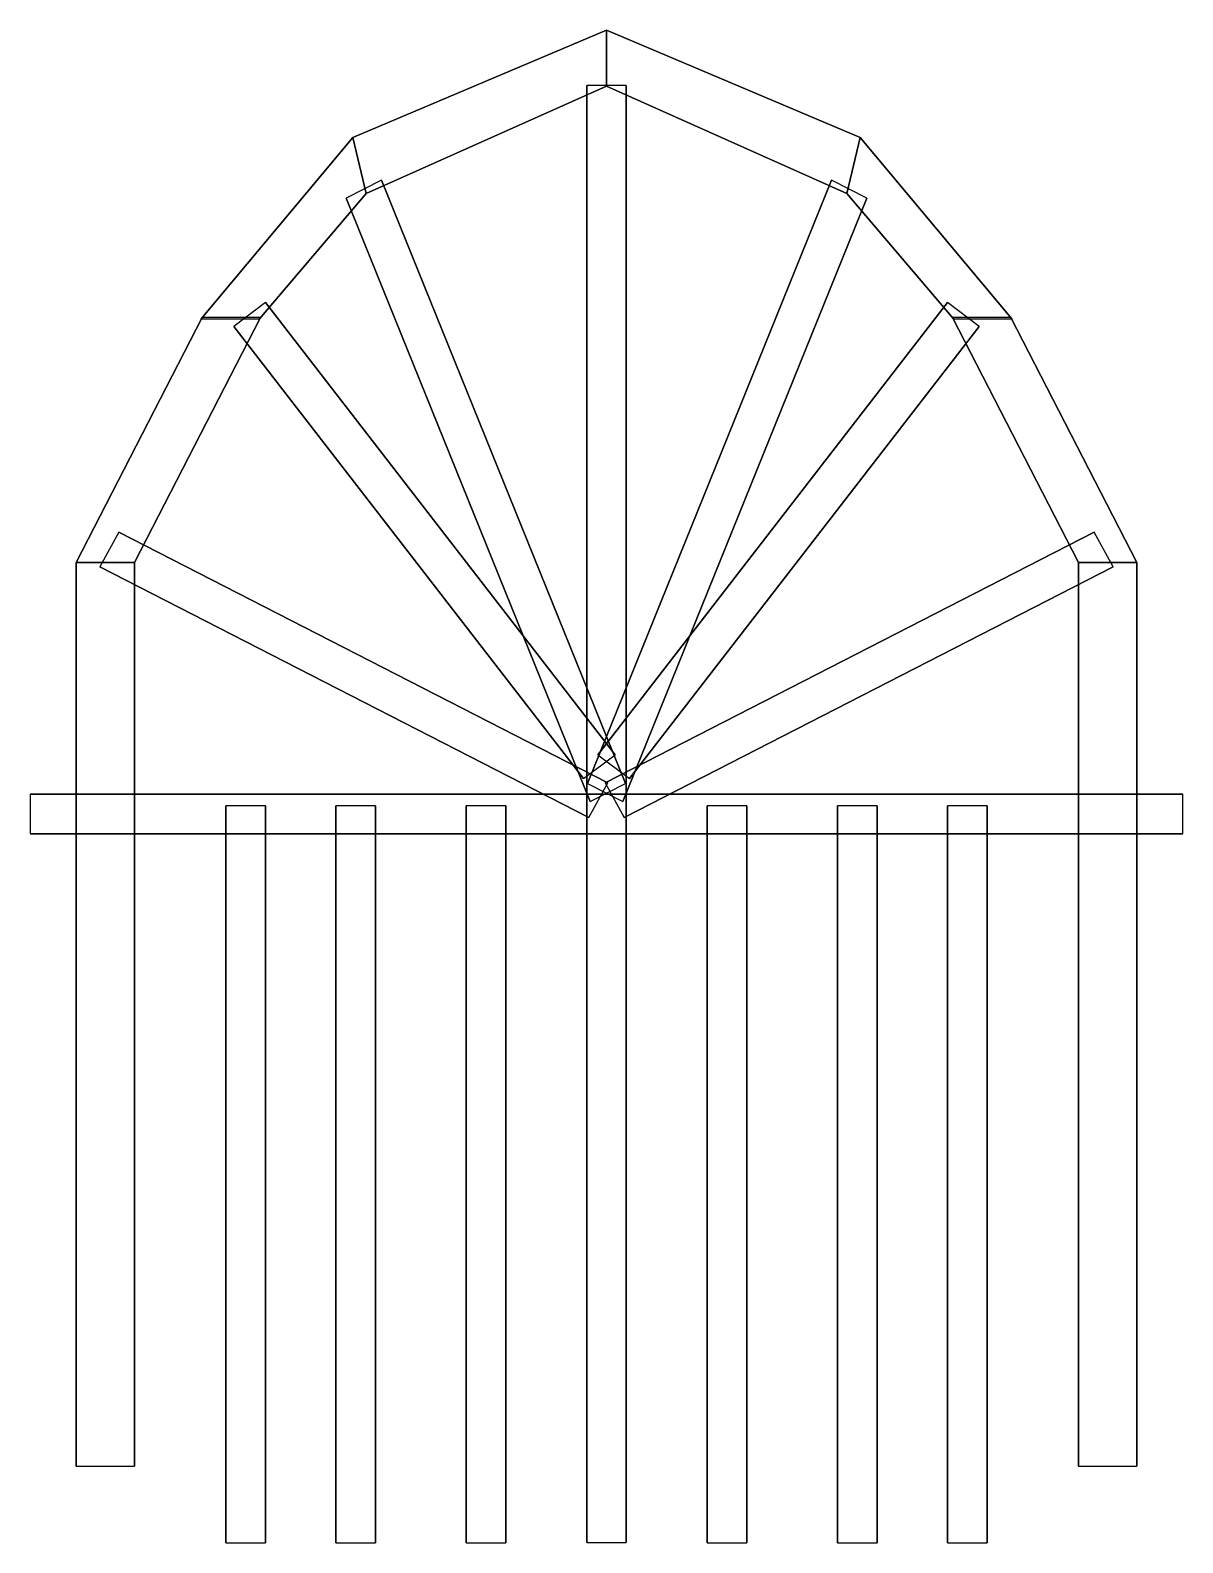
# Model space of a CAD drawing. Header units: metres. Extents: x -500 to 500, y -100 to 1212.
import ezdxf

# ---------------------------------------------------------------- set-up
doc = ezdxf.new("R2010")
doc.units = ezdxf.units.M

msp = doc.modelspace()

# ---------------------------------------------------------------- linework, layer by layer
at = {"layer": 'layer1', "color": 1}
for points in [[(0.02612, 1212.04626, 82.74915), (-219.98424, 1119.04126, 82.74915), (-208.45938, 1070.47156, 82.74915), (0.09791, 1163.47656, 82.74915)], [(0.02612, 1212.04626, -2.06479), (-219.98424, 1119.04126, -2.06479), (-219.98424, 1119.04126, 82.74915), (0.02612, 1212.04626, 82.74915)], [(-0.01974, 1212.04626, 82.74915), (-0.09153, 1163.47656, 82.74915), (208.45938, 1070.47156, 82.74915), (219.98424, 1119.04126, 82.74915)], [(-0.01974, 1212.04626, -2.06479), (-0.01974, 1212.04626, 82.74915), (219.98424, 1119.04126, 82.74915), (219.98424, 1119.04126, -2.06479)], [(0.02612, 1212.04626, -2.06479), (0.02612, 1212.04626, 82.74915), (0.09791, 1163.47656, 82.74915), (0.09791, 1163.47656, -2.06479)], [(0.09791, 1163.47656, 82.74915), (-208.45938, 1070.47156, 82.74915), (-208.45938, 1070.47156, -2.06479), (0.09791, 1163.47656, -2.06479)], [(17.19412, 1164.21826, 18.52983), (-17.19412, 1164.21826, 18.52983), (-17.19412, -100, 18.52983), (17.19412, -100, 18.52983)], [(-17.19412, 1164.21826, 18.52983), (-17.19412, 1164.21826, -18.52983), (-17.19412, -100, -18.52983), (-17.19412, -100, 18.52983)], [(-0.09153, 1163.47656, 82.74915), (-0.09153, 1163.47656, -2.06479), (208.45938, 1070.47156, -2.06479), (208.45938, 1070.47156, 82.74915)], [(17.19412, 1164.21826, -18.52983), (17.19412, 1164.21826, 18.52983), (17.19412, -100, 18.52983), (17.19412, -100, -18.52983)], [(-219.98424, 1119.04126, 82.74915), (-351.66193, 961.62268, 82.74915), (-301.00732, 961.62268, 82.74915), (-208.45938, 1070.47156, 82.74915)], [(-219.98424, 1119.04126, -2.06479), (-351.66193, 961.62268, -2.06479), (-351.66193, 961.62268, 82.74915), (-219.98424, 1119.04126, 82.74915)], [(219.98424, 1119.04126, 82.74915), (208.45938, 1070.47156, 82.74915), (301.00732, 961.62268, 82.74915), (351.66193, 961.62268, 82.74915)], [(219.98424, 1119.04126, -2.06479), (219.98424, 1119.04126, 82.74915), (351.66193, 961.62268, 82.74915), (351.66193, 961.62268, -2.06479)], [(-225.84752, 1066.38843, 18.52983), (-14.22768, 543.04504, 18.52983), (16.41263, 558.65662, 18.52983), (-195.20714, 1082, 18.52983)], [(-195.20714, 1082, 18.52983), (16.41263, 558.65662, 18.52983), (16.41263, 558.65662, -18.52983), (-195.20714, 1082, -18.52983)], [(225.84752, 1066.38843, 18.52983), (195.20714, 1082, 18.52983), (-16.41263, 558.65662, 18.52983), (14.22768, 543.04504, 18.52983)], [(195.20714, 1082, 18.52983), (195.20714, 1082, -18.52983), (-16.41263, 558.65662, -18.52983), (-16.41263, 558.65662, 18.52983)], [(-208.45938, 1070.47156, 82.74915), (-301.00732, 961.62268, 82.74915), (-301.00732, 961.62268, -2.06479), (-208.45938, 1070.47156, -2.06479)], [(-225.84752, 1066.38843, -18.52983), (-14.22768, 543.04504, -18.52983), (-14.22768, 543.04504, 18.52983), (-225.84752, 1066.38843, 18.52983)], [(225.84752, 1066.38843, -18.52983), (225.84752, 1066.38843, 18.52983), (14.22768, 543.04504, 18.52983), (14.22768, 543.04504, -18.52983)], [(208.45938, 1070.47156, 82.74915), (208.45938, 1070.47156, -2.06479), (301.00732, 961.62268, -2.06479), (301.00732, 961.62268, 82.74915)], [(-323.2926, 955.16046, 18.52983), (-20.00397, 562.80151, 18.52983), (7.45963, 583.49701, 18.52983), (-295.82886, 975.85596, 18.52983)], [(-295.82886, 975.85596, 18.52983), (7.45963, 583.49701, 18.52983), (7.45963, 583.49701, -18.52983), (-295.82886, 975.85596, -18.52983)], [(323.2926, 955.16046, 18.52983), (295.82886, 975.85596, 18.52983), (-7.45963, 583.49701, 18.52983), (20.00397, 562.80151, 18.52983)], [(295.82886, 975.85596, 18.52983), (295.82886, 975.85596, -18.52983), (-7.45963, 583.49701, -18.52983), (-7.45963, 583.49701, 18.52983)], [(-350.86212, 962.98138, 82.74915), (-460.26505, 750.22925, 82.74915), (-409.61044, 750.22925, 82.74915), (-300.20752, 962.98138, 82.74915)], [(-350.86212, 962.98138, -2.06479), (-460.26505, 750.22925, -2.06479), (-460.26505, 750.22925, 82.74915), (-350.86212, 962.98138, 82.74915)], [(-300.20752, 962.98138, 82.74915), (-409.61044, 750.22925, 82.74915), (-409.61044, 750.22925, -2.06479), (-300.20752, 962.98138, -2.06479)], [(350.86212, 962.98138, 82.74915), (300.20752, 962.98138, 82.74915), (409.61044, 750.22925, 82.74915), (460.26505, 750.22925, 82.74915)], [(300.20752, 962.98138, 82.74915), (300.20752, 962.98138, -2.06479), (409.61044, 750.22925, -2.06479), (409.61044, 750.22925, 82.74915)], [(350.86212, 962.98138, -2.06479), (350.86212, 962.98138, 82.74915), (460.26505, 750.22925, 82.74915), (460.26505, 750.22925, -2.06479)], [(-323.2926, 955.16046, -18.52983), (-20.00397, 562.80151, -18.52983), (-20.00397, 562.80151, 18.52983), (-323.2926, 955.16046, 18.52983)], [(323.2926, 955.16046, -18.52983), (323.2926, 955.16046, 18.52983), (20.00397, 562.80151, 18.52983), (20.00397, 562.80151, -18.52983)], [(-439.54431, 746.46155, 18.52983), (-15.24638, 528.92004, 18.52983), (1.16242, 559.14075, 18.52983), (-423.13544, 776.68225, 18.52983)], [(-423.13544, 776.68225, 18.52983), (1.16242, 559.14075, 18.52983), (1.16242, 559.14075, -18.52983), (-423.13544, 776.68225, -18.52983)], [(439.54431, 746.46155, 18.52983), (423.13544, 776.68225, 18.52983), (-1.16242, 559.14075, 18.52983), (15.24638, 528.92004, 18.52983)], [(423.13544, 776.68225, 18.52983), (423.13544, 776.68225, -18.52983), (-1.16242, 559.14075, -18.52983), (-1.16242, 559.14075, 18.52983)], [(-460.26505, 750.32837, 82.74915), (-460.26505, -33.62777, 82.74915), (-409.61044, -33.62777, 82.74915), (-409.61044, 750.32837, 82.74915)], [(-460.26505, 750.32837, -2.06479), (-460.26505, -33.62777, -2.06479), (-460.26505, -33.62777, 82.74915), (-460.26505, 750.32837, 82.74915)], [(-409.61044, 750.32837, 82.74915), (-409.61044, -33.62777, 82.74915), (-409.61044, -33.62777, -2.06479), (-409.61044, 750.32837, -2.06479)], [(460.26505, 750.32837, 82.74915), (409.61044, 750.32837, 82.74915), (409.61044, -33.62777, 82.74915), (460.26505, -33.62777, 82.74915)], [(409.61044, 750.32837, 82.74915), (409.61044, 750.32837, -2.06479), (409.61044, -33.62777, -2.06479), (409.61044, -33.62777, 82.74915)], [(460.26505, 750.32837, -2.06479), (460.26505, 750.32837, 82.74915), (460.26505, -33.62777, 82.74915), (460.26505, -33.62777, -2.06479)], [(-439.54431, 746.46155, -18.52983), (-15.24638, 528.92004, -18.52983), (-15.24638, 528.92004, 18.52983), (-439.54431, 746.46155, 18.52983)], [(439.54431, 746.46155, -18.52983), (439.54431, 746.46155, 18.52983), (15.24638, 528.92004, 18.52983), (15.24638, 528.92004, -18.52983)], [(-500.01947, 549.30322, 18.52983), (-500.01947, 514.91498, 18.52983), (500.01947, 514.91504, 18.52983), (500.01947, 549.30328, 18.52983)], [(-500.01947, 549.30322, -18.52983), (-500.01947, 549.30322, 18.52983), (500.01947, 549.30328, 18.52983), (500.01947, 549.30328, -18.52983)], [(-330.25525, 539.11493, 18.52983), (-330.25525, -100.1355, 18.52983), (-295.867, -100.1355, 18.52983), (-295.867, 539.11493, 18.52983)], [(-330.25525, 539.11493, -18.52983), (-330.25525, -100.1355, -18.52983), (-330.25525, -100.1355, 18.52983), (-330.25525, 539.11493, 18.52983)], [(-295.867, 539.11493, 18.52983), (-295.867, -100.1355, 18.52983), (-295.867, -100.1355, -18.52983), (-295.867, 539.11493, -18.52983)], [(-234.90091, 539.11493, 18.52983), (-234.90091, -100.1355, 18.52983), (-200.51266, -100.1355, 18.52983), (-200.51266, 539.11493, 18.52983)], [(-234.90091, 539.11493, -18.52983), (-234.90091, -100.1355, -18.52983), (-234.90091, -100.1355, 18.52983), (-234.90091, 539.11493, 18.52983)], [(-200.51266, 539.11493, 18.52983), (-200.51266, -100.1355, 18.52983), (-200.51266, -100.1355, -18.52983), (-200.51266, 539.11493, -18.52983)], [(-121.83012, 539.11493, 18.52983), (-121.83012, -100.1355, 18.52983), (-87.44187, -100.1355, 18.52983), (-87.44187, 539.11493, 18.52983)], [(-121.83012, 539.11493, -18.52983), (-121.83012, -100.1355, -18.52983), (-121.83012, -100.1355, 18.52983), (-121.83012, 539.11493, 18.52983)], [(-87.44187, 539.11493, 18.52983), (-87.44187, -100.1355, 18.52983), (-87.44187, -100.1355, -18.52983), (-87.44187, 539.11493, -18.52983)], [(121.83012, 539.11493, 18.52983), (87.44187, 539.11493, 18.52983), (87.44187, -100.1355, 18.52983), (121.83012, -100.1355, 18.52983)], [(87.44187, 539.11493, 18.52983), (87.44187, 539.11493, -18.52983), (87.44187, -100.1355, -18.52983), (87.44187, -100.1355, 18.52983)], [(121.83012, 539.11493, -18.52983), (121.83012, 539.11493, 18.52983), (121.83012, -100.1355, 18.52983), (121.83012, -100.1355, -18.52983)], [(234.90091, 539.11493, 18.52983), (200.51266, 539.11493, 18.52983), (200.51266, -100.1355, 18.52983), (234.90091, -100.1355, 18.52983)], [(200.51266, 539.11493, 18.52983), (200.51266, 539.11493, -18.52983), (200.51266, -100.1355, -18.52983), (200.51266, -100.1355, 18.52983)], [(234.90091, 539.11493, -18.52983), (234.90091, 539.11493, 18.52983), (234.90091, -100.1355, 18.52983), (234.90091, -100.1355, -18.52983)], [(330.25525, 539.11493, 18.52983), (295.867, 539.11493, 18.52983), (295.867, -100.1355, 18.52983), (330.25525, -100.1355, 18.52983)], [(295.867, 539.11493, 18.52983), (295.867, 539.11493, -18.52983), (295.867, -100.1355, -18.52983), (295.867, -100.1355, 18.52983)], [(330.25525, 539.11493, -18.52983), (330.25525, 539.11493, 18.52983), (330.25525, -100.1355, 18.52983), (330.25525, -100.1355, -18.52983)], [(-500.01947, 514.91498, 18.52983), (-500.01947, 514.91498, -18.52983), (500.01947, 514.91504, -18.52983), (500.01947, 514.91504, 18.52983)]]:
    msp.add_3dface(points, dxfattribs=at)

doc.saveas('drawing.dxf')
